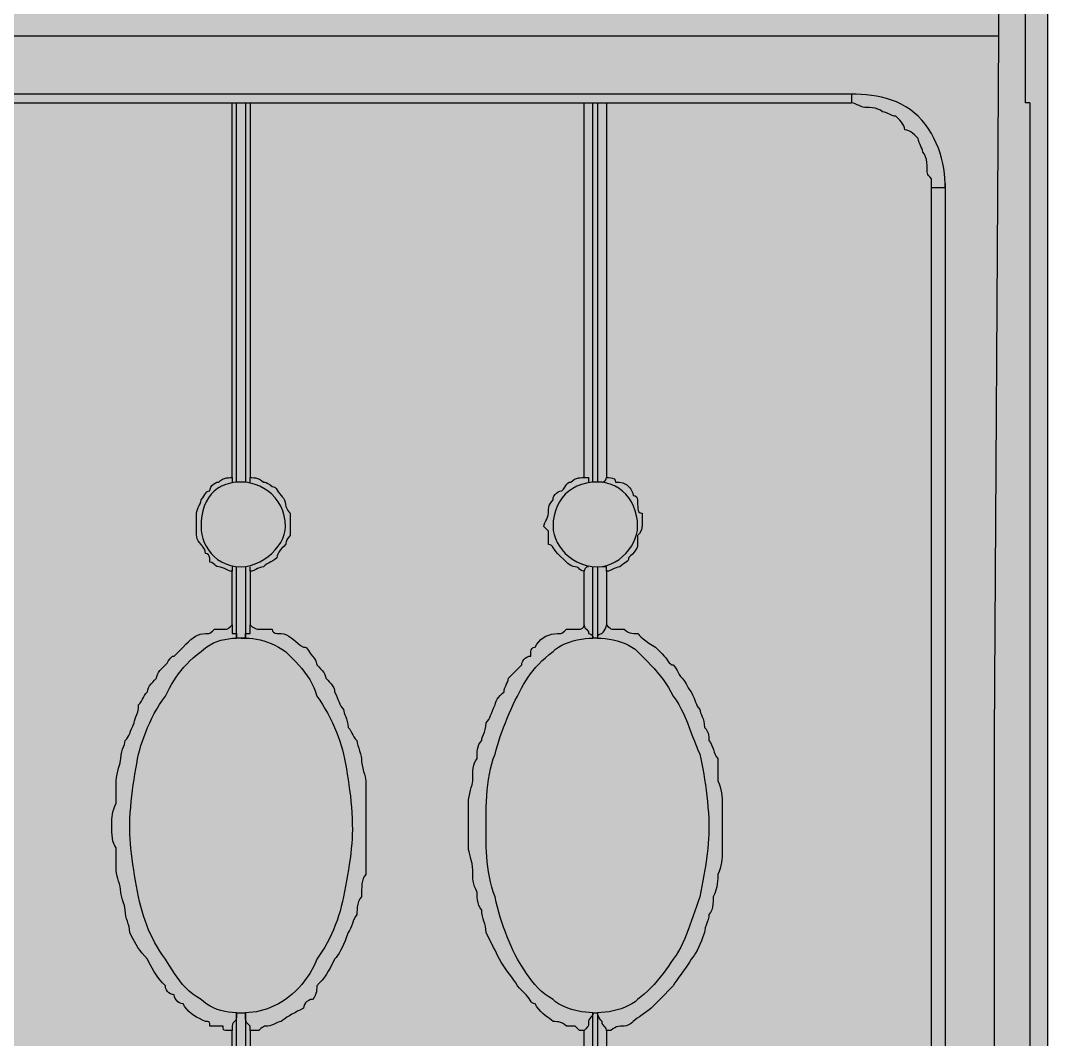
# Model space of a CAD drawing. Header units: millimetres. Extents: x 0 to 966, y -664 to 90.
# Drawn here: x 373.68 to 394, y -214.03 to -193.87 of the extents above; entities that cross this region are included whole.
import ezdxf

# ---------------------------------------------------------------- set-up
doc = ezdxf.new("R2010")
doc.units = ezdxf.units.MM
for name, color, linetype in [('HDL_BODY', 7, 'Continuous'), ('HDL_COLOUR', 7, 'Continuous'), ('HDL_DETAIL', 7, 'Continuous'), ('HDL_PRINT', 7, 'Continuous')]:
    doc.layers.add(name, color=color, linetype=linetype)

# ---------------------------------------------------------------- blocks, each defined once
blk = doc.blocks.new('M_R8.10.1_FRONT')
at = {"layer": 'HDL_BODY', "true_color": 0x202126}
blk.add_hatch(color=250, dxfattribs=at).paths.add_polyline_path([(0, 0), (144, 0), (144, 90), (0, 90)])
at = {"layer": 'HDL_BODY', "true_color": 0x2a2a30}
blk.add_hatch(color=250, dxfattribs=at).paths.add_polyline_path([(0.4, 20.52), (143.6, 20.52), (143.6, 68.31), (0.4, 68.31)])
at = {"layer": 'HDL_COLOUR', "true_color": 0x3d4a3a}
for points in [[(128.041, 55.324), (128.135, 55.33), (128.229, 55.349), (128.32, 55.379), (128.409, 55.419), (128.493, 55.468), (128.573, 55.525), (128.647, 55.588), (128.714, 55.657), (128.774, 55.73), (128.825, 55.806), (128.866, 55.884), (128.896, 55.963), (128.916, 56.042), (128.922, 56.119), (128.916, 56.23), (128.896, 56.334), (128.866, 56.433), (128.825, 56.525), (128.774, 56.61), (128.714, 56.688), (128.647, 56.758), (128.573, 56.82), (128.493, 56.874), (128.409, 56.918), (128.32, 56.953), (128.229, 56.979), (128.135, 56.995), (128.041, 57), (127.932, 56.995), (127.83, 56.979), (127.737, 56.953), (127.652, 56.918), (127.575, 56.874), (127.506, 56.82), (127.445, 56.758), (127.393, 56.688), (127.348, 56.61), (127.311, 56.525), (127.283, 56.433), (127.263, 56.334), (127.251, 56.23), (127.247, 56.119), (127.251, 56.042), (127.263, 55.963), (127.283, 55.884), (127.311, 55.806), (127.348, 55.73), (127.393, 55.657), (127.445, 55.588), (127.506, 55.525), (127.575, 55.468), (127.652, 55.419), (127.737, 55.379), (127.83, 55.349), (127.932, 55.33), (128.041, 55.324)], [(135.095, 55.324), (135.188, 55.33), (135.277, 55.349), (135.363, 55.379), (135.445, 55.419), (135.521, 55.468), (135.592, 55.525), (135.657, 55.588), (135.715, 55.657), (135.766, 55.73), (135.809, 55.806), (135.843, 55.884), (135.868, 55.963), (135.884, 56.042), (135.889, 56.119), (135.884, 56.23), (135.868, 56.334), (135.843, 56.433), (135.809, 56.525), (135.766, 56.61), (135.715, 56.688), (135.657, 56.758), (135.592, 56.82), (135.521, 56.874), (135.445, 56.918), (135.363, 56.953), (135.277, 56.979), (135.188, 56.995), (135.095, 57), (134.984, 56.995), (134.879, 56.979), (134.78, 56.953), (134.688, 56.918), (134.603, 56.874), (134.526, 56.82), (134.456, 56.758), (134.394, 56.688), (134.34, 56.61), (134.296, 56.525), (134.26, 56.433), (134.235, 56.334), (134.219, 56.23), (134.214, 56.119), (134.219, 56.042), (134.235, 55.963), (134.26, 55.884), (134.296, 55.806), (134.34, 55.73), (134.394, 55.657), (134.456, 55.588), (134.526, 55.525), (134.603, 55.468), (134.688, 55.419), (134.78, 55.379), (134.879, 55.349), (134.984, 55.33), (135.095, 55.324)]]:
    blk.add_hatch(color=79, dxfattribs=at).paths.add_polyline_path(points)
at = {"layer": 'HDL_COLOUR', "true_color": 0x97a4b5}
for points in [[(130.265, 50.16), (130.246, 50.643), (130.189, 51.118), (130.096, 51.576), (129.967, 52.01), (129.805, 52.412), (129.613, 52.776), (129.394, 53.095), (129.153, 53.364), (128.891, 53.578), (128.616, 53.734), (128.33, 53.828), (128.04, 53.86), (127.75, 53.828), (127.464, 53.734), (127.189, 53.578), (126.927, 53.364), (126.686, 53.095), (126.467, 52.776), (126.275, 52.412), (126.113, 52.01), (125.984, 51.576), (125.891, 51.118), (125.834, 50.643), (125.815, 50.16), (125.834, 49.677), (125.891, 49.202), (125.984, 48.744), (126.113, 48.31), (126.275, 47.908), (126.467, 47.544), (126.686, 47.225), (126.927, 46.956), (127.189, 46.742), (127.464, 46.586), (127.75, 46.492), (128.04, 46.46), (128.33, 46.492), (128.616, 46.586), (128.891, 46.742), (129.153, 46.956), (129.394, 47.225), (129.613, 47.544), (129.805, 47.908), (129.967, 48.31), (130.096, 48.744), (130.189, 49.202), (130.246, 49.677)], [(137.315, 50.16), (137.296, 50.643), (137.239, 51.118), (137.146, 51.576), (137.017, 52.01), (136.855, 52.412), (136.663, 52.776), (136.444, 53.095), (136.202, 53.364), (135.941, 53.578), (135.666, 53.734), (135.38, 53.828), (135.09, 53.86), (134.8, 53.828), (134.514, 53.734), (134.239, 53.578), (133.977, 53.364), (133.736, 53.095), (133.517, 52.776), (133.325, 52.412), (133.163, 52.01), (133.034, 51.576), (132.941, 51.118), (132.884, 50.643), (132.865, 50.16), (132.884, 49.677), (132.941, 49.202), (133.034, 48.744), (133.163, 48.31), (133.325, 47.908), (133.517, 47.544), (133.736, 47.225), (133.977, 46.956), (134.239, 46.742), (134.514, 46.586), (134.8, 46.492), (135.09, 46.46), (135.38, 46.492), (135.666, 46.586), (135.941, 46.742), (136.202, 46.956), (136.444, 47.225), (136.663, 47.544), (136.855, 47.908), (137.017, 48.31), (137.146, 48.744), (137.239, 49.202), (137.296, 49.677)]]:
    blk.add_hatch(color=253, dxfattribs=at).paths.add_polyline_path(points)
at = {"layer": 'HDL_PRINT', "true_color": 0xdee1e9}
for points in [[(124.866, 60.883), (124.81, 60.881), (124.75, 60.873), (124.686, 60.862), (124.618, 60.846), (124.546, 60.828), (124.472, 60.806), (124.396, 60.783), (124.319, 60.758), (124.24, 60.732), (124.16, 60.705), (124.219, 60.731), (124.277, 60.752), (124.336, 60.768), (124.395, 60.779), (124.453, 60.786), (124.512, 60.791), (124.571, 60.793), (124.631, 60.794), (124.69, 60.794), (124.845, 60.789), (124.998, 60.773), (125.147, 60.746), (125.293, 60.71), (125.435, 60.664), (125.572, 60.608), (125.705, 60.543), (125.832, 60.47), (125.954, 60.388), (126.069, 60.297), (126.178, 60.199), (126.279, 60.093), (126.373, 59.98), (126.459, 59.859), (126.537, 59.732), (126.606, 59.598), (126.665, 59.458), (126.715, 59.313), (126.754, 59.161), (126.783, 59.005), (126.8, 58.843), (126.806, 58.677), (126.8, 58.522), (126.783, 58.369), (126.754, 58.22), (126.715, 58.074), (126.665, 57.932), (126.606, 57.794), (126.537, 57.661), (126.459, 57.534), (126.373, 57.412), (126.279, 57.297), (126.178, 57.188), (126.069, 57.087), (125.954, 56.992), (125.832, 56.906), (125.705, 56.829), (125.572, 56.76), (125.435, 56.701), (125.293, 56.651), (125.147, 56.612), (124.998, 56.583), (124.845, 56.565), (124.69, 56.559), (124.552, 56.564), (124.417, 56.577), (124.285, 56.598), (124.157, 56.627), (124.033, 56.665), (123.912, 56.71), (123.795, 56.762), (123.682, 56.821), (123.573, 56.888), (123.468, 56.961), (123.368, 57.04), (123.273, 57.126), (123.183, 57.218), (123.097, 57.316), (123.017, 57.419), (122.942, 57.527), (122.872, 57.641), (122.808, 57.759), (122.75, 57.882), (122.806, 57.739), (122.868, 57.601), (122.937, 57.47), (123.011, 57.344), (123.092, 57.224), (123.178, 57.111), (123.27, 57.004), (123.367, 56.904), (123.469, 56.81), (123.576, 56.724), (123.687, 56.645), (123.803, 56.574), (123.923, 56.51), (124.047, 56.454), (124.175, 56.406), (124.307, 56.366), (124.442, 56.335), (124.58, 56.313), (124.721, 56.299), (124.866, 56.294), (125.026, 56.3), (125.183, 56.318), (125.338, 56.347), (125.489, 56.386), (125.637, 56.436), (125.78, 56.495), (125.919, 56.564), (126.053, 56.642), (126.181, 56.728), (126.303, 56.823), (126.419, 56.925), (126.528, 57.034), (126.63, 57.15), (126.725, 57.273), (126.811, 57.401), (126.888, 57.535), (126.957, 57.674), (127.017, 57.817), (127.066, 57.965), (127.105, 58.116), (127.134, 58.27), (127.151, 58.428), (127.157, 58.587), (127.151, 58.748), (127.134, 58.905), (127.105, 59.06), (127.066, 59.212), (127.017, 59.359), (126.957, 59.503), (126.888, 59.642), (126.811, 59.776), (126.725, 59.905), (126.63, 60.027), (126.528, 60.143), (126.419, 60.253), (126.303, 60.355), (126.181, 60.449), (126.053, 60.536), (125.919, 60.614), (125.78, 60.683), (125.637, 60.742), (125.489, 60.792), (125.338, 60.831), (125.183, 60.86), (125.026, 60.878), (124.866, 60.883)], [(131.833, 60.883), (131.779, 60.881), (131.725, 60.873), (131.67, 60.862), (131.614, 60.846), (131.556, 60.828), (131.495, 60.806), (131.431, 60.783), (131.363, 60.758), (131.291, 60.732), (131.214, 60.705), (131.28, 60.734), (131.346, 60.756), (131.409, 60.772), (131.469, 60.783), (131.524, 60.789), (131.574, 60.793), (131.618, 60.794), (131.654, 60.794), (131.82, 60.789), (131.982, 60.773), (132.139, 60.746), (132.29, 60.71), (132.436, 60.664), (132.576, 60.608), (132.709, 60.543), (132.837, 60.47), (132.957, 60.388), (133.071, 60.297), (133.177, 60.199), (133.275, 60.093), (133.366, 59.98), (133.448, 59.859), (133.522, 59.732), (133.587, 59.598), (133.643, 59.458), (133.689, 59.313), (133.725, 59.161), (133.752, 59.005), (133.768, 58.843), (133.773, 58.677), (133.768, 58.522), (133.752, 58.369), (133.725, 58.22), (133.689, 58.074), (133.643, 57.932), (133.587, 57.794), (133.522, 57.661), (133.448, 57.534), (133.366, 57.412), (133.275, 57.297), (133.177, 57.188), (133.071, 57.087), (132.957, 56.992), (132.837, 56.906), (132.709, 56.829), (132.576, 56.76), (132.436, 56.701), (132.29, 56.651), (132.139, 56.612), (131.982, 56.583), (131.82, 56.565), (131.654, 56.559), (131.517, 56.564), (131.382, 56.577), (131.251, 56.598), (131.123, 56.627), (130.999, 56.665), (130.878, 56.71), (130.761, 56.762), (130.648, 56.821), (130.54, 56.888), (130.435, 56.961), (130.335, 57.04), (130.24, 57.126), (130.15, 57.218), (130.064, 57.316), (129.984, 57.419), (129.909, 57.527), (129.839, 57.641), (129.775, 57.759), (129.717, 57.882), (129.761, 57.739), (129.814, 57.601), (129.875, 57.47), (129.944, 57.344), (130.022, 57.224), (130.106, 57.111), (130.197, 57.004), (130.295, 56.904), (130.399, 56.81), (130.509, 56.724), (130.624, 56.645), (130.744, 56.574), (130.869, 56.51), (130.997, 56.454), (131.13, 56.406), (131.265, 56.366), (131.404, 56.335), (131.545, 56.313), (131.688, 56.299), (131.833, 56.294), (132.003, 56.3), (132.169, 56.318), (132.331, 56.347), (132.487, 56.386), (132.639, 56.436), (132.784, 56.495), (132.924, 56.564), (133.058, 56.642), (133.186, 56.728), (133.306, 56.823), (133.42, 56.925), (133.526, 57.034), (133.625, 57.15), (133.716, 57.273), (133.798, 57.401), (133.872, 57.535), (133.937, 57.674), (133.993, 57.817), (134.04, 57.965), (134.076, 58.116), (134.103, 58.27), (134.119, 58.428), (134.125, 58.587), (134.119, 58.748), (134.103, 58.905), (134.076, 59.06), (134.04, 59.212), (133.993, 59.359), (133.937, 59.503), (133.872, 59.642), (133.798, 59.776), (133.716, 59.905), (133.625, 60.027), (133.526, 60.143), (133.42, 60.253), (133.306, 60.355), (133.186, 60.449), (133.058, 60.536), (132.924, 60.614), (132.784, 60.683), (132.639, 60.742), (132.487, 60.792), (132.331, 60.831), (132.169, 60.86), (132.003, 60.878), (131.833, 60.883)], [(125.571, 58.322), (125.925, 58.236), (125.898, 58.181), (125.871, 58.122), (125.842, 58.061), (125.813, 57.999), (125.78, 57.939), (125.746, 57.881), (125.708, 57.827), (125.667, 57.779), (125.621, 57.738), (125.571, 57.706), (125.518, 57.656), (125.465, 57.611), (125.41, 57.571), (125.354, 57.537), (125.295, 57.508), (125.234, 57.484), (125.17, 57.465), (125.103, 57.452), (125.031, 57.444), (124.955, 57.441), (124.878, 57.444), (124.806, 57.451), (124.738, 57.463), (124.673, 57.478), (124.612, 57.496), (124.553, 57.517), (124.497, 57.541), (124.442, 57.565), (124.389, 57.591), (124.336, 57.617), (124.286, 57.646), (124.24, 57.681), (124.199, 57.72), (124.161, 57.766), (124.127, 57.816), (124.095, 57.871), (124.065, 57.932), (124.038, 57.998), (124.011, 58.07), (123.985, 58.147), (123.955, 58.18), (123.926, 58.219), (123.899, 58.265), (123.874, 58.317), (123.851, 58.376), (123.833, 58.441), (123.818, 58.513), (123.809, 58.592), (123.806, 58.677), (123.809, 58.754), (123.816, 58.827), (123.828, 58.896), (123.843, 58.963), (123.862, 59.03), (123.883, 59.096), (123.907, 59.163), (123.932, 59.233), (123.958, 59.306), (123.985, 59.383), (124.017, 59.438), (124.055, 59.488), (124.098, 59.533), (124.146, 59.573), (124.198, 59.61), (124.252, 59.644), (124.309, 59.676), (124.367, 59.707), (124.425, 59.737), (124.484, 59.789), (124.542, 59.83), (124.601, 59.861), (124.66, 59.883), (124.718, 59.897), (124.777, 59.906), (124.836, 59.911), (124.896, 59.912), (124.955, 59.913), (125.036, 59.909), (125.107, 59.9), (125.169, 59.886), (125.225, 59.868), (125.276, 59.846), (125.325, 59.821), (125.375, 59.794), (125.426, 59.766), (125.482, 59.737), (125.535, 59.708), (125.587, 59.673), (125.637, 59.633), (125.684, 59.588), (125.726, 59.538), (125.763, 59.482), (125.793, 59.421), (125.816, 59.355), (125.831, 59.284), (125.836, 59.207), (125.571, 59.118), (125.541, 59.176), (125.512, 59.234), (125.483, 59.291), (125.453, 59.345), (125.424, 59.397), (125.395, 59.445), (125.365, 59.488), (125.336, 59.526), (125.306, 59.558), (125.298, 59.588), (125.276, 59.61), (125.241, 59.626), (125.196, 59.636), (125.143, 59.643), (125.084, 59.646), (125.02, 59.647), (124.955, 59.648), (124.888, 59.644), (124.823, 59.632), (124.76, 59.615), (124.7, 59.592), (124.644, 59.565), (124.593, 59.536), (124.549, 59.504), (124.512, 59.472), (124.479, 59.438), (124.446, 59.404), (124.413, 59.367), (124.381, 59.327), (124.348, 59.283), (124.315, 59.234), (124.282, 59.18), (124.25, 59.118), (124.22, 59.081), (124.198, 59.037), (124.182, 58.986), (124.171, 58.931), (124.165, 58.871), (124.162, 58.808), (124.161, 58.743), (124.16, 58.677), (124.161, 58.611), (124.162, 58.546), (124.165, 58.483), (124.171, 58.423), (124.182, 58.367), (124.198, 58.317), (124.22, 58.273), (124.25, 58.236), (124.282, 58.174), (124.315, 58.119), (124.348, 58.07), (124.381, 58.026), (124.413, 57.987), (124.446, 57.95), (124.479, 57.915), (124.512, 57.882), (124.575, 57.853), (124.631, 57.832), (124.683, 57.816), (124.733, 57.806), (124.783, 57.8), (124.835, 57.797), (124.892, 57.795), (124.955, 57.795), (125.02, 57.795), (125.084, 57.797), (125.143, 57.8), (125.196, 57.806), (125.241, 57.816), (125.276, 57.832), (125.298, 57.853), (125.306, 57.882), (125.361, 57.938), (125.41, 57.989), (125.453, 58.036), (125.489, 58.081), (125.518, 58.125), (125.541, 58.17), (125.558, 58.217), (125.568, 58.267), (125.571, 58.322)]]:
    blk.add_hatch(color=254, dxfattribs=at).paths.add_polyline_path(points)
h = blk.add_hatch(color=254, dxfattribs=at)
h.paths.add_polyline_path([(131.038, 57.53), (131.038, 59.913), (131.833, 59.913), (131.895, 59.912), (131.951, 59.911), (132.003, 59.908), (132.053, 59.901), (132.103, 59.891), (132.155, 59.875), (132.211, 59.853), (132.273, 59.823), (132.306, 59.819), (132.34, 59.808), (132.376, 59.791), (132.415, 59.769), (132.459, 59.742), (132.508, 59.713), (132.563, 59.681), (132.625, 59.648), (132.658, 59.61), (132.691, 59.567), (132.725, 59.52), (132.758, 59.47), (132.791, 59.421), (132.824, 59.374), (132.857, 59.33), (132.889, 59.293), (132.916, 59.232), (132.937, 59.165), (132.952, 59.094), (132.963, 59.022), (132.971, 58.948), (132.975, 58.876), (132.978, 58.805), (132.979, 58.738), (132.979, 58.677), (132.979, 58.611), (132.977, 58.546), (132.974, 58.483), (132.968, 58.423), (132.957, 58.367), (132.941, 58.317), (132.919, 58.273), (132.889, 58.236), (132.886, 58.199), (132.875, 58.156), (132.857, 58.108), (132.835, 58.059), (132.809, 58.01), (132.779, 57.962), (132.747, 57.919), (132.714, 57.882), (132.709, 57.845), (132.694, 57.809), (132.672, 57.776), (132.644, 57.748), (132.611, 57.726), (132.575, 57.711), (132.538, 57.706), (132.5, 57.673), (132.462, 57.647), (132.424, 57.627), (132.386, 57.608), (132.348, 57.587), (132.311, 57.563), (132.273, 57.53), (131.833, 57.53), (131.038, 57.53)])
h.paths.add_polyline_path([(131.392, 57.795), (131.833, 57.795), (131.875, 57.796), (131.925, 57.797), (131.98, 57.802), (132.037, 57.811), (132.092, 57.827), (132.142, 57.85), (132.184, 57.882), (132.228, 57.888), (132.269, 57.905), (132.305, 57.926), (132.334, 57.948), (132.353, 57.964), (132.36, 57.971), (132.398, 58.009), (132.434, 58.047), (132.467, 58.085), (132.496, 58.122), (132.518, 58.16), (132.533, 58.198), (132.538, 58.236), (132.567, 58.273), (132.588, 58.317), (132.603, 58.367), (132.614, 58.423), (132.62, 58.483), (132.623, 58.546), (132.624, 58.611), (132.625, 58.677), (132.624, 58.762), (132.624, 58.841), (132.621, 58.915), (132.617, 58.985), (132.61, 59.051), (132.599, 59.114), (132.584, 59.175), (132.564, 59.235), (132.538, 59.293), (132.505, 59.327), (132.47, 59.36), (132.433, 59.394), (132.394, 59.427), (132.35, 59.46), (132.301, 59.493), (132.246, 59.526), (132.184, 59.558), (131.833, 59.558), (131.392, 59.558), (131.392, 57.795)])
at = {"layer": 'HDL_DETAIL', "color": 251, "true_color": 0x52555c}
for points in [[(0, 90), (144, 90), (144, 0), (0, 0), (0, 90)], [(0, 67.766), (144, 67.766), (144, 22.235), (0, 22.235), (0, 67.766)], [(141.973, 62.825), (141.973, 62.825), (141.973, 62.911), (141.973, 62.825)], [(128.041, 55.324), (128.135, 55.33), (128.229, 55.349), (128.32, 55.379), (128.409, 55.419), (128.493, 55.468), (128.573, 55.525), (128.647, 55.588), (128.714, 55.657), (128.774, 55.73), (128.825, 55.806), (128.866, 55.884), (128.896, 55.963), (128.916, 56.042), (128.922, 56.119), (128.916, 56.23), (128.896, 56.334), (128.866, 56.433), (128.825, 56.525), (128.774, 56.61), (128.714, 56.688), (128.647, 56.758), (128.573, 56.82), (128.493, 56.874), (128.409, 56.918), (128.32, 56.953), (128.229, 56.979), (128.135, 56.995), (128.041, 57), (127.932, 56.995), (127.83, 56.979), (127.737, 56.953), (127.652, 56.918), (127.575, 56.874), (127.506, 56.82), (127.445, 56.758), (127.393, 56.688), (127.348, 56.61), (127.311, 56.525), (127.283, 56.433), (127.263, 56.334), (127.251, 56.23), (127.247, 56.119), (127.251, 56.042), (127.263, 55.963), (127.283, 55.884), (127.311, 55.806), (127.348, 55.73), (127.393, 55.657), (127.445, 55.588), (127.506, 55.525), (127.575, 55.468), (127.652, 55.419), (127.737, 55.379), (127.83, 55.349), (127.932, 55.33), (128.041, 55.324)], [(135.095, 55.324), (135.188, 55.33), (135.277, 55.349), (135.363, 55.379), (135.445, 55.419), (135.521, 55.468), (135.592, 55.525), (135.657, 55.588), (135.715, 55.657), (135.766, 55.73), (135.809, 55.806), (135.843, 55.884), (135.868, 55.963), (135.884, 56.042), (135.889, 56.119), (135.884, 56.23), (135.868, 56.334), (135.843, 56.433), (135.809, 56.525), (135.766, 56.61), (135.715, 56.688), (135.657, 56.758), (135.592, 56.82), (135.521, 56.874), (135.445, 56.918), (135.363, 56.953), (135.277, 56.979), (135.188, 56.995), (135.095, 57), (134.984, 56.995), (134.879, 56.979), (134.78, 56.953), (134.688, 56.918), (134.603, 56.874), (134.526, 56.82), (134.456, 56.758), (134.394, 56.688), (134.34, 56.61), (134.296, 56.525), (134.26, 56.433), (134.235, 56.334), (134.219, 56.23), (134.214, 56.119), (134.219, 56.042), (134.235, 55.963), (134.26, 55.884), (134.296, 55.806), (134.34, 55.73), (134.394, 55.657), (134.456, 55.588), (134.526, 55.525), (134.603, 55.468), (134.688, 55.419), (134.78, 55.379), (134.879, 55.349), (134.984, 55.33), (135.095, 55.324)], [(127.952, 53.912), (127.952, 53.912)], [(127.952, 53.912), (127.952, 53.912)], [(128.041, 53.912), (128.041, 53.912)], [(128.041, 53.912), (128.041, 53.912)], [(135.005, 53.912), (135.005, 53.912)], [(135.005, 53.912), (135.005, 53.912)], [(135.095, 53.912), (135.095, 53.912)], [(135.095, 53.912), (135.095, 53.912)], [(135.095, 53.912), (135.095, 53.912)], [(135.095, 53.912), (135.095, 53.912)], [(135.095, 46.5), (135.095, 46.5)]]:
    blk.add_lwpolyline(points, close=True, dxfattribs=at)
for points in [[(143.032, 67.146), (143.032, 67.06), (143.032, 66.884), (143.032, 65.824)], [(143.559, 66.44), (143.559, 65.824), (143.559, 65.207), (143.559, 64.502)], [(143.032, 65.824), (0.264, 65.824)], [(143.032, 65.824), (0.264, 65.824)], [(143.032, 65.824), (0.264, 65.824)], [(143.032, 65.824), (0.264, 65.824)], [(143.032, 65.824), (0.264, 65.824)], [(143.032, 65.824), (0.264, 65.824)], [(143.032, 65.824), (0.264, 65.824)], [(143.032, 65.824), (0.264, 65.824)], [(143.032, 65.824), (0.264, 65.824)], [(143.032, 65.824), (0.264, 65.824)], [(143.032, 65.824), (0.264, 65.824)], [(143.032, 65.824), (0.264, 65.824)], [(143.032, 65.824), (0.264, 65.824)], [(143.032, 65.824), (0.264, 65.824)], [(143.032, 65.824), (0.264, 65.824)], [(143.032, 65.824), (0.264, 65.824)], [(143.032, 65.824), (0.264, 65.824)], [(143.032, 65.824), (0.264, 65.824)], [(143.032, 65.824), (0.264, 65.824)], [(143.032, 65.824), (0.264, 65.824)], [(143.032, 65.824), (0.264, 65.824)], [(143.032, 65.824), (142.943, 51.97), (142.943, 38.117), (143.032, 24.353)], [(140.121, 64.677), (108.905, 64.677)], [(141.973, 62.911), (141.97, 63.007), (141.962, 63.105), (141.948, 63.204), (141.93, 63.305), (141.905, 63.406), (141.876, 63.506), (141.841, 63.606), (141.8, 63.705), (141.754, 63.802), (141.703, 63.896), (141.646, 63.987), (141.584, 64.075), (141.516, 64.158), (141.443, 64.237), (141.365, 64.308), (141.282, 64.372), (141.195, 64.428), (141.104, 64.478), (141.01, 64.521), (140.914, 64.558), (140.816, 64.589), (140.716, 64.615), (140.615, 64.635), (140.515, 64.651), (140.414, 64.663), (140.315, 64.671), (140.217, 64.676), (140.121, 64.677)], [(140.121, 64.677), (140.121, 64.502)], [(108.905, 64.502), (140.121, 64.502)], [(127.863, 57.09), (127.863, 64.502)], [(127.952, 57), (127.952, 64.502)], [(128.128, 64.502), (128.128, 57)], [(128.217, 64.502), (128.217, 57.09)], [(134.83, 57.09), (134.83, 64.502)], [(135.005, 57), (135.005, 64.502)], [(135.095, 64.502), (135.095, 57)], [(135.27, 64.502), (135.27, 57.09)], [(141.708, 63.001), (141.671, 63.038), (141.647, 63.065), (141.632, 63.088), (141.625, 63.11), (141.622, 63.138), (141.621, 63.177), (141.621, 63.22), (141.619, 63.27), (141.614, 63.325), (141.605, 63.382), (141.589, 63.437), (141.565, 63.488), (141.532, 63.531), (141.527, 63.568), (141.514, 63.606), (141.497, 63.643), (141.478, 63.681), (141.461, 63.719), (141.448, 63.758), (141.443, 63.796), (141.406, 63.833), (141.368, 63.869), (141.331, 63.901), (141.293, 63.93), (141.254, 63.952), (141.216, 63.966), (141.178, 63.972), (141.173, 64.009), (141.159, 64.046), (141.137, 64.084), (141.109, 64.122), (141.076, 64.16), (141.04, 64.198), (141.002, 64.237), (140.965, 64.241), (140.928, 64.254), (140.89, 64.271), (140.852, 64.289), (140.814, 64.306), (140.776, 64.318), (140.738, 64.323), (140.695, 64.356), (140.645, 64.38), (140.59, 64.396), (140.534, 64.405), (140.479, 64.41), (140.428, 64.412), (140.386, 64.412), (140.348, 64.417), (140.31, 64.43), (140.273, 64.448), (140.235, 64.467), (140.197, 64.484), (140.16, 64.497), (140.121, 64.502)], [(143.648, 64.502), (143.559, 64.502)], [(143.648, 64.502), (143.559, 64.502)], [(143.648, 64.502), (143.559, 64.502)], [(143.648, 64.502), (143.559, 64.502)], [(143.648, 64.502), (143.559, 64.502)], [(143.648, 64.502), (143.559, 64.502)], [(143.648, 64.502), (143.559, 64.502)], [(143.648, 64.502), (143.559, 64.502)], [(143.648, 64.502), (143.559, 64.502)], [(143.648, 64.502), (143.559, 64.502)], [(143.648, 64.502), (143.559, 64.502)], [(143.648, 64.502), (143.559, 64.502)], [(143.648, 64.502), (143.559, 64.502)], [(143.648, 64.502), (143.559, 64.502)], [(143.648, 64.502), (143.559, 64.502)], [(143.648, 64.502), (143.559, 64.502)], [(143.648, 64.502), (143.559, 64.502)], [(143.648, 64.502), (143.559, 64.502)], [(143.648, 64.502), (143.559, 64.502)], [(143.648, 64.502), (143.559, 64.502)], [(143.648, 64.502), (143.559, 64.502)], [(143.648, 64.502), (143.648, 25.236)], [(143.648, 64.502), (143.648, 25.236)], [(143.648, 64.502), (143.648, 25.236)], [(143.648, 64.502), (143.648, 25.236)], [(143.648, 64.502), (143.648, 25.236)], [(143.648, 64.502), (143.648, 25.236)], [(143.648, 64.502), (143.648, 25.236)], [(143.648, 64.502), (143.648, 25.236)], [(143.648, 64.502), (143.648, 25.236)], [(143.648, 64.502), (143.648, 25.236)], [(143.648, 64.502), (143.648, 25.236)], [(143.648, 64.502), (143.648, 25.236)], [(143.648, 64.502), (143.648, 25.236)], [(143.648, 64.502), (143.648, 25.236)], [(143.648, 64.502), (143.648, 25.236)], [(143.648, 64.502), (143.648, 25.236)], [(143.648, 64.502), (143.648, 25.236)], [(143.648, 64.502), (143.648, 25.236)], [(143.648, 64.502), (143.648, 25.236)], [(143.648, 64.502), (143.648, 25.236)], [(143.648, 64.502), (143.648, 25.236)], [(141.708, 62.911), (141.708, 63.001)], [(141.708, 27.441), (141.708, 62.911)], [(141.973, 62.825), (141.708, 62.825)], [(141.973, 62.911), (141.973, 27.441)], [(127.157, 56.119), (127.157, 56.384), (127.162, 56.421), (127.175, 56.458), (127.192, 56.496), (127.211, 56.534), (127.229, 56.572), (127.242, 56.611), (127.247, 56.649), (127.28, 56.686), (127.305, 56.721), (127.326, 56.754), (127.345, 56.783), (127.365, 56.805), (127.39, 56.819), (127.422, 56.824), (127.427, 56.861), (127.442, 56.897), (127.464, 56.93), (127.492, 56.958), (127.525, 56.98), (127.561, 56.995), (127.598, 57), (127.636, 57.033), (127.674, 57.057), (127.712, 57.073), (127.75, 57.083), (127.788, 57.087), (127.826, 57.089), (127.863, 57.09)], [(127.863, 57.09), (127.863, 57.09), (127.863, 57)], [(128.217, 57.09), (128.255, 57.089), (128.293, 57.087), (128.33, 57.083), (128.368, 57.073), (128.406, 57.057), (128.444, 57.033), (128.482, 57), (128.489, 57), (128.507, 56.997), (128.536, 56.989), (128.572, 56.974), (128.613, 56.948), (128.657, 56.911), (128.691, 56.906), (128.716, 56.892), (128.737, 56.87), (128.756, 56.842), (128.776, 56.809), (128.801, 56.773), (128.833, 56.735), (128.84, 56.728), (128.856, 56.709), (128.878, 56.681), (128.899, 56.645), (128.916, 56.604), (128.922, 56.559), (128.929, 56.515), (128.945, 56.474), (128.967, 56.438), (128.988, 56.409), (129.005, 56.391), (129.011, 56.384), (129.011, 56.119)], [(128.217, 57), (128.217, 57.09)], [(134.035, 56.119), (134.04, 56.156), (134.053, 56.193), (134.07, 56.231), (134.089, 56.269), (134.107, 56.307), (134.12, 56.345), (134.125, 56.384), (134.125, 56.421), (134.127, 56.458), (134.132, 56.496), (134.141, 56.534), (134.157, 56.572), (134.181, 56.611), (134.214, 56.649), (134.219, 56.686), (134.233, 56.721), (134.255, 56.754), (134.283, 56.783), (134.316, 56.805), (134.352, 56.819), (134.389, 56.824), (134.423, 56.861), (134.448, 56.897), (134.469, 56.93), (134.488, 56.958), (134.508, 56.98), (134.533, 56.995), (134.565, 57), (134.603, 57.033), (134.641, 57.057), (134.679, 57.073), (134.716, 57.083), (134.754, 57.087), (134.792, 57.089), (134.83, 57.09)], [(134.83, 57.09), (134.919, 57.09), (134.919, 57)], [(135.184, 57), (135.193, 57.001), (135.214, 57.006), (135.24, 57.02), (135.261, 57.046), (135.27, 57.09)], [(135.27, 57.09), (135.315, 57.089), (135.356, 57.086), (135.393, 57.078), (135.422, 57.063), (135.442, 57.038), (135.449, 57), (135.486, 57), (135.523, 56.998), (135.561, 56.993), (135.599, 56.984), (135.636, 56.968), (135.674, 56.944), (135.711, 56.911), (135.717, 56.904), (135.734, 56.885), (135.755, 56.857), (135.777, 56.82), (135.793, 56.779), (135.8, 56.735), (135.838, 56.728), (135.863, 56.709), (135.878, 56.681), (135.886, 56.645), (135.889, 56.604), (135.889, 56.559), (135.89, 56.515), (135.893, 56.474), (135.9, 56.438), (135.915, 56.409), (135.939, 56.391), (135.976, 56.384), (135.976, 56.119)], [(127.863, 55.234), (127.826, 55.239), (127.788, 55.252), (127.75, 55.269), (127.712, 55.288), (127.674, 55.306), (127.636, 55.319), (127.598, 55.324), (127.561, 55.33), (127.534, 55.347), (127.511, 55.368), (127.488, 55.39), (127.46, 55.406), (127.422, 55.413), (127.422, 55.456), (127.419, 55.497), (127.411, 55.533), (127.397, 55.562), (127.372, 55.582), (127.336, 55.589), (127.329, 55.633), (127.313, 55.674), (127.291, 55.71), (127.27, 55.739), (127.253, 55.758), (127.247, 55.764), (127.214, 55.802), (127.19, 55.84), (127.174, 55.878), (127.164, 55.916), (127.159, 55.953), (127.158, 55.991), (127.157, 56.029), (127.157, 56.119)], [(129.011, 56.119), (129.011, 55.94), (128.974, 55.897), (128.949, 55.856), (128.933, 55.82), (128.925, 55.791), (128.923, 55.771), (128.922, 55.764), (128.884, 55.727), (128.848, 55.69), (128.816, 55.652), (128.788, 55.614), (128.766, 55.576), (128.752, 55.538), (128.747, 55.499), (128.708, 55.467), (128.67, 55.442), (128.632, 55.422), (128.594, 55.403), (128.556, 55.382), (128.519, 55.357), (128.482, 55.324), (128.444, 55.319), (128.406, 55.306), (128.368, 55.288), (128.33, 55.269), (128.293, 55.252), (128.255, 55.239), (128.217, 55.234)], [(134.83, 55.234), (134.792, 55.241), (134.764, 55.257), (134.741, 55.279), (134.718, 55.3), (134.691, 55.317), (134.654, 55.324), (134.61, 55.33), (134.569, 55.347), (134.533, 55.368), (134.504, 55.39), (134.485, 55.406), (134.479, 55.413), (134.3, 55.589), (134.268, 55.627), (134.243, 55.663), (134.223, 55.695), (134.204, 55.723), (134.183, 55.745), (134.158, 55.759), (134.125, 55.764), (134.125, 56.029), (134.035, 56.119)], [(135.976, 56.119), (135.975, 56.112), (135.972, 56.092), (135.965, 56.063), (135.95, 56.026), (135.926, 55.984), (135.889, 55.94), (135.889, 55.889), (135.889, 55.841), (135.889, 55.801), (135.889, 55.774), (135.889, 55.764), (135.884, 55.727), (135.87, 55.69), (135.847, 55.652), (135.819, 55.614), (135.785, 55.576), (135.749, 55.538), (135.711, 55.499), (135.706, 55.467), (135.692, 55.442), (135.67, 55.422), (135.642, 55.403), (135.609, 55.382), (135.573, 55.357), (135.535, 55.324), (135.498, 55.319), (135.461, 55.306), (135.423, 55.288), (135.385, 55.269), (135.347, 55.252), (135.309, 55.239), (135.27, 55.234)], [(127.863, 55.324), (127.863, 55.324), (127.863, 55.234)], [(127.952, 53.912), (127.952, 55.324)], [(128.128, 55.324), (128.128, 53.912)], [(128.217, 55.234), (128.217, 55.324)], [(134.919, 55.324), (134.919, 55.324), (134.876, 55.314), (134.849, 55.292), (134.836, 55.266), (134.831, 55.244), (134.83, 55.234)], [(135.005, 53.912), (135.005, 55.324)], [(135.095, 55.324), (135.095, 53.912)], [(135.27, 55.234), (135.27, 55.324), (135.184, 55.324)], [(127.863, 54.177), (127.863, 55.234)], [(128.217, 55.234), (128.217, 54.177)], [(134.83, 54.177), (134.83, 55.234)], [(135.27, 55.234), (135.27, 54.177)], [(127.863, 46.149), (127.776, 46.149), (127.733, 46.149), (127.706, 46.154), (127.693, 46.167), (127.688, 46.193), (127.687, 46.235), (127.422, 46.235), (127.422, 46.278), (127.417, 46.305), (127.404, 46.319), (127.378, 46.324), (127.336, 46.324), (127.277, 46.353), (127.218, 46.383), (127.161, 46.415), (127.107, 46.448), (127.055, 46.485), (127.007, 46.526), (126.964, 46.57), (126.925, 46.62), (126.892, 46.676), (126.856, 46.681), (126.82, 46.695), (126.787, 46.718), (126.759, 46.746), (126.737, 46.78), (126.722, 46.816), (126.717, 46.854), (126.68, 46.859), (126.644, 46.873), (126.611, 46.895), (126.583, 46.923), (126.561, 46.956), (126.546, 46.992), (126.541, 47.03), (126.486, 47.089), (126.436, 47.147), (126.391, 47.206), (126.351, 47.265), (126.314, 47.323), (126.28, 47.382), (126.248, 47.441), (126.217, 47.501), (126.187, 47.56), (126.132, 47.619), (126.082, 47.677), (126.038, 47.736), (125.998, 47.794), (125.961, 47.853), (125.928, 47.911), (125.896, 47.97), (125.866, 48.029), (125.836, 48.087), (125.832, 48.15), (125.822, 48.207), (125.808, 48.259), (125.791, 48.309), (125.775, 48.359), (125.761, 48.411), (125.75, 48.468), (125.747, 48.531), (125.742, 48.573), (125.73, 48.623), (125.713, 48.677), (125.694, 48.734), (125.677, 48.789), (125.665, 48.839), (125.66, 48.882), (125.656, 48.944), (125.646, 49.001), (125.632, 49.053), (125.616, 49.103), (125.599, 49.153), (125.585, 49.205), (125.575, 49.261), (125.571, 49.323), (125.571, 49.764), (125.542, 49.801), (125.519, 49.846), (125.504, 49.896), (125.493, 49.952), (125.486, 50.012), (125.483, 50.075), (125.482, 50.141), (125.482, 50.207), (125.482, 50.27), (125.483, 50.325), (125.486, 50.377), (125.493, 50.427), (125.504, 50.477), (125.519, 50.529), (125.542, 50.585), (125.571, 50.648), (125.571, 51.089), (125.575, 51.155), (125.585, 51.219), (125.599, 51.282), (125.616, 51.342), (125.632, 51.397), (125.646, 51.448), (125.656, 51.492), (125.66, 51.53), (125.665, 51.6), (125.677, 51.661), (125.694, 51.715), (125.713, 51.762), (125.73, 51.805), (125.742, 51.846), (125.747, 51.884), (125.776, 51.917), (125.8, 51.951), (125.819, 51.987), (125.836, 52.026), (125.853, 52.07), (125.872, 52.119), (125.896, 52.173), (125.925, 52.235), (125.93, 52.274), (125.942, 52.314), (125.959, 52.356), (125.978, 52.403), (125.994, 52.457), (126.007, 52.519), (126.012, 52.59), (126.045, 52.627), (126.07, 52.664), (126.091, 52.702), (126.11, 52.74), (126.13, 52.777), (126.155, 52.815), (126.187, 52.852), (126.192, 52.89), (126.207, 52.928), (126.229, 52.967), (126.258, 53.005), (126.291, 53.042), (126.328, 53.08), (126.366, 53.117), (126.371, 53.155), (126.385, 53.193), (126.407, 53.232), (126.435, 53.27), (126.467, 53.307), (126.503, 53.345), (126.541, 53.382), (126.575, 53.42), (126.6, 53.456), (126.621, 53.489), (126.64, 53.517), (126.66, 53.538), (126.685, 53.553), (126.717, 53.558), (126.892, 53.736), (126.949, 53.792), (127, 53.841), (127.047, 53.883), (127.092, 53.919), (127.136, 53.949), (127.181, 53.972), (127.228, 53.988), (127.28, 53.998), (127.336, 54.001), (127.373, 54.002), (127.4, 54.005), (127.423, 54.012), (127.445, 54.027), (127.473, 54.051), (127.511, 54.088), (127.687, 54.088), (127.725, 54.088), (127.753, 54.091), (127.776, 54.099), (127.799, 54.114), (127.826, 54.139), (127.863, 54.177)], [(127.863, 54.177), (127.863, 54.001), (127.952, 54.001), (127.952, 53.912)], [(128.128, 53.912), (128.128, 54.001), (128.217, 54.001), (128.217, 54.177)], [(128.217, 54.177), (128.261, 54.139), (128.302, 54.114), (128.338, 54.099), (128.367, 54.091), (128.386, 54.088), (128.392, 54.088), (128.657, 54.088), (128.664, 54.051), (128.684, 54.027), (128.713, 54.012), (128.749, 54.005), (128.79, 54.002), (128.833, 54.001), (128.889, 53.995), (128.94, 53.978), (128.987, 53.952), (129.032, 53.919), (129.076, 53.882), (129.121, 53.843), (129.168, 53.805), (129.218, 53.768), (129.273, 53.736), (129.307, 53.731), (129.332, 53.717), (129.353, 53.694), (129.372, 53.666), (129.393, 53.632), (129.419, 53.596), (129.452, 53.558), (129.488, 53.515), (129.513, 53.474), (129.527, 53.437), (129.535, 53.408), (129.538, 53.389), (129.538, 53.382), (129.576, 53.345), (129.613, 53.307), (129.646, 53.27), (129.675, 53.232), (129.697, 53.193), (129.712, 53.155), (129.717, 53.117), (129.754, 53.08), (129.789, 53.042), (129.822, 53.005), (129.85, 52.967), (129.873, 52.928), (129.887, 52.89), (129.892, 52.852), (129.921, 52.79), (129.944, 52.735), (129.962, 52.687), (129.979, 52.644), (129.996, 52.605), (130.015, 52.568), (130.038, 52.534), (130.068, 52.501), (130.072, 52.467), (130.082, 52.433), (130.096, 52.396), (130.113, 52.357), (130.129, 52.313), (130.143, 52.264), (130.153, 52.209), (130.157, 52.146), (130.19, 52.109), (130.214, 52.072), (130.235, 52.034), (130.253, 51.996), (130.274, 51.959), (130.3, 51.921), (130.333, 51.884), (130.338, 51.841), (130.351, 51.79), (130.368, 51.735), (130.387, 51.679), (130.404, 51.623), (130.417, 51.573), (130.422, 51.53), (130.426, 51.464), (130.436, 51.399), (130.449, 51.336), (130.465, 51.276), (130.481, 51.22), (130.495, 51.17), (130.505, 51.125), (130.508, 51.089), (130.508, 50.559), (130.508, 50.118), (130.508, 49.764), (130.508, 49.237), (130.48, 49.199), (130.459, 49.155), (130.443, 49.104), (130.433, 49.048), (130.427, 48.988), (130.424, 48.925), (130.422, 48.86), (130.422, 48.793), (130.389, 48.751), (130.365, 48.701), (130.35, 48.647), (130.34, 48.59), (130.335, 48.535), (130.333, 48.485), (130.333, 48.442), (130.303, 48.404), (130.28, 48.361), (130.261, 48.314), (130.244, 48.264), (130.227, 48.215), (130.209, 48.168), (130.186, 48.124), (130.157, 48.087), (130.128, 48.003), (130.098, 47.925), (130.068, 47.853), (130.039, 47.788), (130.009, 47.729), (129.98, 47.677), (129.95, 47.631), (129.921, 47.592), (129.892, 47.56), (129.863, 47.501), (129.832, 47.441), (129.801, 47.382), (129.767, 47.323), (129.73, 47.265), (129.69, 47.206), (129.645, 47.147), (129.594, 47.089), (129.538, 47.03), (129.538, 46.992), (129.536, 46.954), (129.531, 46.916), (129.522, 46.879), (129.507, 46.841), (129.484, 46.803), (129.452, 46.765), (129.414, 46.76), (129.378, 46.745), (129.344, 46.723), (129.316, 46.695), (129.293, 46.662), (129.279, 46.626), (129.273, 46.589), (129.215, 46.559), (129.157, 46.53), (129.101, 46.5), (129.047, 46.47), (128.996, 46.441), (128.948, 46.411), (128.904, 46.382), (128.866, 46.353), (128.833, 46.324), (128.796, 46.319), (128.758, 46.307), (128.721, 46.289), (128.683, 46.27), (128.644, 46.253), (128.606, 46.24), (128.568, 46.235), (128.531, 46.234), (128.504, 46.232), (128.481, 46.224), (128.458, 46.209), (128.43, 46.185), (128.392, 46.149), (128.217, 46.149)], [(134.83, 46.149), (134.741, 46.149), (134.654, 46.235), (134.479, 46.235), (134.44, 46.268), (134.402, 46.292), (134.364, 46.308), (134.326, 46.317), (134.288, 46.322), (134.251, 46.324), (134.214, 46.324), (134.181, 46.353), (134.143, 46.383), (134.102, 46.415), (134.059, 46.448), (134.015, 46.485), (133.971, 46.526), (133.93, 46.57), (133.892, 46.62), (133.86, 46.676), (133.827, 46.681), (133.803, 46.695), (133.782, 46.718), (133.763, 46.746), (133.743, 46.78), (133.717, 46.816), (133.684, 46.854), (133.677, 46.861), (133.658, 46.88), (133.629, 46.909), (133.592, 46.945), (133.551, 46.986), (133.508, 47.03), (133.476, 47.089), (133.438, 47.147), (133.397, 47.206), (133.353, 47.265), (133.309, 47.323), (133.266, 47.382), (133.225, 47.441), (133.187, 47.501), (133.154, 47.56), (133.125, 47.619), (133.096, 47.677), (133.067, 47.736), (133.038, 47.794), (133.008, 47.853), (132.979, 47.911), (132.949, 47.97), (132.919, 48.029), (132.889, 48.087), (132.886, 48.15), (132.876, 48.207), (132.862, 48.259), (132.846, 48.309), (132.83, 48.359), (132.817, 48.411), (132.807, 48.468), (132.803, 48.531), (132.77, 48.573), (132.746, 48.623), (132.73, 48.677), (132.721, 48.734), (132.716, 48.789), (132.714, 48.839), (132.714, 48.882), (132.684, 48.944), (132.662, 49.001), (132.646, 49.053), (132.636, 49.103), (132.629, 49.153), (132.626, 49.205), (132.625, 49.261), (132.625, 49.323), (132.621, 49.39), (132.611, 49.455), (132.597, 49.518), (132.581, 49.578), (132.566, 49.633), (132.552, 49.684), (132.542, 49.727), (132.538, 49.764), (132.538, 50.207), (132.538, 50.648), (132.542, 50.714), (132.552, 50.779), (132.566, 50.841), (132.581, 50.901), (132.597, 50.957), (132.611, 51.007), (132.621, 51.052), (132.625, 51.089), (132.625, 51.155), (132.626, 51.219), (132.629, 51.282), (132.636, 51.342), (132.646, 51.397), (132.662, 51.448), (132.684, 51.492), (132.714, 51.53), (132.714, 51.6), (132.716, 51.661), (132.721, 51.715), (132.73, 51.762), (132.746, 51.805), (132.77, 51.846), (132.803, 51.884), (132.808, 51.921), (132.82, 51.961), (132.837, 52.003), (132.855, 52.051), (132.872, 52.104), (132.885, 52.165), (132.889, 52.235), (132.919, 52.269), (132.942, 52.303), (132.962, 52.34), (132.979, 52.379), (132.996, 52.423), (133.015, 52.472), (133.038, 52.527), (133.068, 52.59), (133.073, 52.627), (133.087, 52.664), (133.109, 52.702), (133.137, 52.74), (133.17, 52.777), (133.206, 52.815), (133.244, 52.852), (133.248, 52.89), (133.261, 52.928), (133.278, 52.967), (133.296, 53.005), (133.313, 53.042), (133.325, 53.08), (133.33, 53.117), (133.368, 53.155), (133.406, 53.193), (133.444, 53.232), (133.482, 53.27), (133.52, 53.307), (133.558, 53.345), (133.595, 53.382), (133.6, 53.42), (133.615, 53.456), (133.637, 53.489), (133.666, 53.517), (133.699, 53.538), (133.735, 53.553), (133.773, 53.558), (133.774, 53.602), (133.777, 53.644), (133.784, 53.681), (133.799, 53.71), (133.823, 53.729), (133.86, 53.736), (133.892, 53.792), (133.931, 53.841), (133.974, 53.883), (134.022, 53.919), (134.074, 53.949), (134.128, 53.972), (134.184, 53.988), (134.242, 53.998), (134.3, 54.001), (134.338, 54.002), (134.366, 54.005), (134.389, 54.012), (134.413, 54.027), (134.441, 54.051), (134.479, 54.088), (134.741, 54.088), (134.75, 54.088), (134.772, 54.093), (134.798, 54.107), (134.821, 54.134), (134.83, 54.177)], [(134.83, 54.177), (134.836, 54.139), (134.853, 54.111), (134.874, 54.088), (134.896, 54.065), (134.913, 54.038), (134.919, 54.001), (134.961, 53.992), (134.987, 53.97), (135, 53.944), (135.005, 53.921), (135.005, 53.912)], [(135.095, 53.912), (135.104, 53.956), (135.126, 53.982), (135.153, 53.996), (135.175, 54.001), (135.184, 54.001), (135.19, 54.008), (135.206, 54.027), (135.227, 54.056), (135.248, 54.092), (135.264, 54.133), (135.27, 54.177)], [(135.27, 54.177), (135.308, 54.139), (135.336, 54.114), (135.36, 54.099), (135.383, 54.091), (135.411, 54.088), (135.449, 54.088), (135.624, 54.088), (135.662, 54.056), (135.699, 54.033), (135.737, 54.018), (135.775, 54.008), (135.813, 54.003), (135.851, 54.002), (135.889, 54.001), (135.897, 53.994), (135.92, 53.972), (135.954, 53.94), (135.999, 53.901), (136.052, 53.858), (136.112, 53.814), (136.175, 53.773), (136.241, 53.736), (136.248, 53.729), (136.267, 53.71), (136.296, 53.681), (136.332, 53.644), (136.373, 53.602), (136.416, 53.558), (136.449, 53.521), (136.475, 53.485), (136.496, 53.452), (136.515, 53.424), (136.536, 53.402), (136.561, 53.387), (136.595, 53.382), (136.627, 53.345), (136.652, 53.307), (136.672, 53.27), (136.691, 53.232), (136.712, 53.193), (136.737, 53.155), (136.77, 53.117), (136.804, 53.08), (136.829, 53.042), (136.85, 53.005), (136.869, 52.967), (136.889, 52.928), (136.914, 52.89), (136.946, 52.852), (136.976, 52.79), (136.999, 52.735), (137.018, 52.687), (137.035, 52.644), (137.052, 52.605), (137.07, 52.568), (137.093, 52.534), (137.121, 52.501), (137.125, 52.467), (137.135, 52.433), (137.15, 52.396), (137.166, 52.357), (137.183, 52.313), (137.197, 52.264), (137.207, 52.209), (137.211, 52.146), (137.244, 52.109), (137.268, 52.072), (137.283, 52.034), (137.293, 51.996), (137.298, 51.959), (137.3, 51.921), (137.3, 51.884), (137.329, 51.847), (137.351, 51.804), (137.37, 51.756), (137.387, 51.707), (137.404, 51.658), (137.423, 51.61), (137.446, 51.567), (137.476, 51.53), (137.476, 51.089), (137.502, 51.03), (137.523, 50.971), (137.538, 50.912), (137.55, 50.853), (137.557, 50.794), (137.562, 50.735), (137.564, 50.676), (137.565, 50.618), (137.565, 50.559), (137.565, 50.118), (137.565, 49.764), (137.565, 49.705), (137.564, 49.647), (137.562, 49.588), (137.557, 49.529), (137.55, 49.471), (137.538, 49.412), (137.523, 49.354), (137.502, 49.295), (137.476, 49.237), (137.475, 49.199), (137.474, 49.155), (137.471, 49.104), (137.464, 49.048), (137.454, 48.988), (137.438, 48.925), (137.416, 48.86), (137.386, 48.793), (137.386, 48.751), (137.384, 48.701), (137.38, 48.647), (137.37, 48.59), (137.355, 48.535), (137.332, 48.485), (137.3, 48.442), (137.295, 48.398), (137.282, 48.348), (137.265, 48.293), (137.246, 48.236), (137.228, 48.181), (137.216, 48.13), (137.211, 48.087), (137.181, 48.003), (137.152, 47.925), (137.122, 47.853), (137.093, 47.788), (137.064, 47.729), (137.034, 47.677), (137.005, 47.631), (136.976, 47.592), (136.946, 47.56), (136.914, 47.501), (136.877, 47.441), (136.836, 47.382), (136.792, 47.323), (136.748, 47.265), (136.705, 47.206), (136.664, 47.147), (136.627, 47.089), (136.595, 47.03), (136.33, 46.765), (136.154, 46.589), (136.117, 46.556), (136.074, 46.522), (136.026, 46.489), (135.977, 46.456), (135.928, 46.422), (135.881, 46.39), (135.837, 46.357), (135.8, 46.324), (135.793, 46.318), (135.774, 46.301), (135.745, 46.28), (135.708, 46.258), (135.667, 46.242), (135.624, 46.235), (135.586, 46.235), (135.549, 46.233), (135.511, 46.228), (135.473, 46.219), (135.436, 46.203), (135.398, 46.181), (135.36, 46.149), (135.27, 46.149)], [(127.952, 46.5), (127.873, 46.503), (127.794, 46.511), (127.716, 46.524), (127.64, 46.543), (127.566, 46.567), (127.494, 46.596), (127.426, 46.63), (127.362, 46.67), (127.302, 46.715), (127.247, 46.765), (127.162, 46.812), (127.084, 46.866), (127.012, 46.926), (126.945, 46.99), (126.884, 47.058), (126.827, 47.129), (126.774, 47.202), (126.723, 47.275), (126.676, 47.349), (126.63, 47.421), (126.585, 47.492), (126.541, 47.56), (126.486, 47.637), (126.433, 47.716), (126.383, 47.797), (126.336, 47.881), (126.291, 47.967), (126.25, 48.054), (126.211, 48.143), (126.174, 48.233), (126.14, 48.325), (126.109, 48.417), (126.081, 48.51), (126.055, 48.604), (126.032, 48.699), (126.012, 48.793), (125.992, 48.897), (125.972, 49.003), (125.952, 49.11), (125.934, 49.219), (125.916, 49.327), (125.899, 49.435), (125.884, 49.542), (125.87, 49.647), (125.859, 49.749), (125.849, 49.848), (125.842, 49.943), (125.837, 50.033), (125.836, 50.118), (125.837, 50.232), (125.841, 50.345), (125.847, 50.458), (125.856, 50.57), (125.866, 50.681), (125.878, 50.792), (125.891, 50.901), (125.906, 51.009), (125.922, 51.115), (125.939, 51.22), (125.957, 51.323), (125.975, 51.424), (125.993, 51.523), (126.012, 51.619), (126.034, 51.702), (126.059, 51.787), (126.087, 51.874), (126.119, 51.964), (126.153, 52.054), (126.191, 52.145), (126.231, 52.237), (126.275, 52.328), (126.322, 52.419), (126.372, 52.509), (126.425, 52.596), (126.482, 52.682), (126.541, 52.766), (126.582, 52.845), (126.623, 52.922), (126.665, 52.996), (126.709, 53.068), (126.754, 53.138), (126.802, 53.205), (126.853, 53.272), (126.907, 53.336), (126.965, 53.4), (127.028, 53.462), (127.095, 53.524), (127.168, 53.586), (127.247, 53.647), (127.302, 53.697), (127.362, 53.742), (127.426, 53.782), (127.494, 53.816), (127.566, 53.845), (127.64, 53.869), (127.716, 53.888), (127.794, 53.901), (127.873, 53.909), (127.952, 53.912)], [(128.041, 53.912), (127.952, 53.912)], [(128.128, 53.912), (128.041, 53.912)], [(128.041, 53.912), (128.128, 53.912)], [(128.128, 53.912), (128.2, 53.91), (128.272, 53.903), (128.344, 53.892), (128.417, 53.877), (128.489, 53.857), (128.561, 53.833), (128.633, 53.804), (128.705, 53.771), (128.778, 53.734), (128.85, 53.693), (128.922, 53.647), (128.988, 53.581), (129.054, 53.514), (129.118, 53.447), (129.18, 53.379), (129.24, 53.309), (129.297, 53.239), (129.35, 53.166), (129.399, 53.091), (129.443, 53.014), (129.481, 52.934), (129.513, 52.852), (129.538, 52.766), (129.598, 52.682), (129.654, 52.596), (129.707, 52.509), (129.757, 52.419), (129.804, 52.328), (129.848, 52.237), (129.889, 52.145), (129.927, 52.054), (129.961, 51.964), (129.992, 51.874), (130.021, 51.787), (130.046, 51.702), (130.068, 51.619), (130.087, 51.523), (130.106, 51.424), (130.124, 51.323), (130.142, 51.22), (130.159, 51.115), (130.175, 51.009), (130.189, 50.901), (130.203, 50.792), (130.214, 50.681), (130.224, 50.57), (130.233, 50.458), (130.239, 50.345), (130.242, 50.232), (130.244, 50.118), (130.242, 50.033), (130.238, 49.943), (130.231, 49.848), (130.222, 49.749), (130.21, 49.647), (130.197, 49.542), (130.182, 49.435), (130.165, 49.327), (130.147, 49.219), (130.128, 49.11), (130.109, 49.003), (130.089, 48.897), (130.068, 48.793), (130.048, 48.699), (130.024, 48.604), (129.999, 48.51), (129.97, 48.417), (129.939, 48.325), (129.905, 48.233), (129.869, 48.143), (129.83, 48.054), (129.788, 47.967), (129.743, 47.881), (129.696, 47.797), (129.646, 47.716), (129.594, 47.637), (129.538, 47.56), (129.513, 47.492), (129.481, 47.421), (129.443, 47.349), (129.399, 47.275), (129.35, 47.202), (129.297, 47.129), (129.24, 47.058), (129.18, 46.99), (129.118, 46.926), (129.054, 46.866), (128.988, 46.812), (128.922, 46.765), (128.85, 46.719), (128.778, 46.678), (128.705, 46.641), (128.633, 46.608), (128.561, 46.579), (128.489, 46.555), (128.417, 46.535), (128.344, 46.52), (128.272, 46.509), (128.2, 46.502), (128.128, 46.5)], [(135.005, 46.5), (134.931, 46.502), (134.854, 46.509), (134.775, 46.52), (134.695, 46.535), (134.615, 46.555), (134.537, 46.579), (134.462, 46.608), (134.391, 46.641), (134.325, 46.678), (134.266, 46.719), (134.214, 46.765), (134.129, 46.812), (134.051, 46.866), (133.979, 46.926), (133.913, 46.99), (133.851, 47.058), (133.794, 47.129), (133.741, 47.202), (133.691, 47.275), (133.643, 47.349), (133.597, 47.421), (133.552, 47.492), (133.508, 47.56), (133.467, 47.643), (133.427, 47.728), (133.386, 47.817), (133.347, 47.907), (133.309, 48), (133.272, 48.095), (133.236, 48.191), (133.202, 48.289), (133.17, 48.389), (133.141, 48.489), (133.114, 48.59), (133.089, 48.691), (133.068, 48.793), (133.032, 48.889), (133.002, 48.987), (132.976, 49.087), (132.954, 49.188), (132.937, 49.289), (132.923, 49.389), (132.912, 49.489), (132.903, 49.588), (132.898, 49.684), (132.894, 49.778), (132.891, 49.869), (132.89, 49.956), (132.889, 50.04), (132.889, 50.118), (132.889, 50.232), (132.89, 50.345), (132.891, 50.458), (132.894, 50.57), (132.898, 50.681), (132.903, 50.792), (132.912, 50.901), (132.923, 51.009), (132.937, 51.115), (132.954, 51.22), (132.976, 51.323), (133.002, 51.424), (133.032, 51.523), (133.068, 51.619), (133.089, 51.702), (133.114, 51.787), (133.141, 51.874), (133.17, 51.964), (133.202, 52.054), (133.236, 52.145), (133.272, 52.237), (133.309, 52.328), (133.347, 52.419), (133.386, 52.509), (133.427, 52.596), (133.467, 52.682), (133.508, 52.766), (133.549, 52.845), (133.59, 52.922), (133.632, 52.996), (133.676, 53.068), (133.721, 53.138), (133.769, 53.205), (133.82, 53.272), (133.874, 53.336), (133.932, 53.4), (133.995, 53.462), (134.062, 53.524), (134.135, 53.586), (134.214, 53.647), (134.266, 53.693), (134.325, 53.734), (134.391, 53.771), (134.462, 53.804), (134.537, 53.833), (134.615, 53.857), (134.695, 53.877), (134.775, 53.892), (134.854, 53.903), (134.931, 53.91), (135.005, 53.912)], [(135.095, 53.912), (135.005, 53.912)], [(135.095, 53.912), (135.169, 53.91), (135.246, 53.903), (135.325, 53.892), (135.405, 53.877), (135.485, 53.857), (135.563, 53.833), (135.639, 53.804), (135.71, 53.771), (135.776, 53.734), (135.837, 53.693), (135.889, 53.647), (135.955, 53.581), (136.021, 53.514), (136.086, 53.447), (136.15, 53.379), (136.213, 53.309), (136.274, 53.239), (136.334, 53.166), (136.391, 53.091), (136.446, 53.014), (136.499, 52.934), (136.548, 52.852), (136.595, 52.766), (136.653, 52.682), (136.705, 52.596), (136.753, 52.509), (136.796, 52.419), (136.836, 52.328), (136.874, 52.237), (136.909, 52.145), (136.943, 52.054), (136.977, 51.964), (137.011, 51.874), (137.046, 51.787), (137.082, 51.702), (137.121, 51.619), (137.141, 51.523), (137.16, 51.424), (137.178, 51.323), (137.196, 51.22), (137.213, 51.115), (137.229, 51.009), (137.244, 50.901), (137.258, 50.792), (137.27, 50.681), (137.28, 50.57), (137.289, 50.458), (137.295, 50.345), (137.299, 50.232), (137.3, 50.118), (137.299, 50.033), (137.294, 49.943), (137.287, 49.848), (137.277, 49.749), (137.266, 49.647), (137.252, 49.542), (137.236, 49.435), (137.219, 49.327), (137.201, 49.219), (137.182, 49.11), (137.162, 49.003), (137.142, 48.897), (137.121, 48.793), (137.085, 48.699), (137.051, 48.604), (137.018, 48.51), (136.987, 48.417), (136.955, 48.325), (136.924, 48.233), (136.892, 48.143), (136.858, 48.054), (136.822, 47.967), (136.784, 47.881), (136.743, 47.797), (136.698, 47.716), (136.649, 47.637), (136.595, 47.56), (136.548, 47.492), (136.499, 47.421), (136.446, 47.349), (136.391, 47.275), (136.334, 47.202), (136.274, 47.129), (136.213, 47.058), (136.15, 46.99), (136.086, 46.926), (136.021, 46.866), (135.955, 46.812), (135.889, 46.765), (135.837, 46.719), (135.776, 46.678), (135.71, 46.641), (135.639, 46.608), (135.563, 46.579), (135.485, 46.555), (135.405, 46.535), (135.325, 46.52), (135.246, 46.509), (135.169, 46.502), (135.095, 46.5)], [(127.952, 46.5), (127.952, 46.411), (127.945, 46.374), (127.929, 46.347), (127.907, 46.324), (127.886, 46.301), (127.869, 46.273), (127.863, 46.235), (127.863, 46.149)], [(127.952, 46.5), (128.041, 46.5)], [(127.952, 42), (127.952, 46.5)], [(128.041, 46.5), (128.128, 46.5)], [(128.217, 46.149), (128.217, 46.235), (128.179, 46.273), (128.154, 46.301), (128.139, 46.324), (128.131, 46.347), (128.128, 46.374), (128.128, 46.411), (128.128, 46.5)], [(128.128, 46.5), (128.128, 42)], [(135.005, 46.5), (134.999, 46.462), (134.983, 46.434), (134.962, 46.411), (134.942, 46.388), (134.926, 46.361), (134.919, 46.324), (134.919, 46.286), (134.916, 46.258), (134.908, 46.235), (134.893, 46.213), (134.867, 46.185), (134.83, 46.149)], [(135.005, 46.5), (135.095, 46.5)], [(135.005, 42), (135.005, 46.5)], [(135.27, 46.149), (135.264, 46.185), (135.248, 46.213), (135.227, 46.235), (135.206, 46.258), (135.19, 46.286), (135.184, 46.324), (135.177, 46.331), (135.161, 46.35), (135.139, 46.379), (135.118, 46.415), (135.101, 46.456), (135.095, 46.5)], [(135.095, 46.5), (135.095, 42)], [(127.863, 42.09), (127.863, 46.149)], [(128.217, 46.149), (128.217, 42.09)], [(134.83, 42.09), (134.83, 46.149)], [(135.27, 46.149), (135.27, 42.09)]]:
    blk.add_lwpolyline(points, dxfattribs=at)

msp = doc.modelspace()

# ---------------------------------------------------------------- block references
msp.add_blockref('M_R8.10.1_FRONT', (250, -260))

doc.saveas('drawing.dxf')
